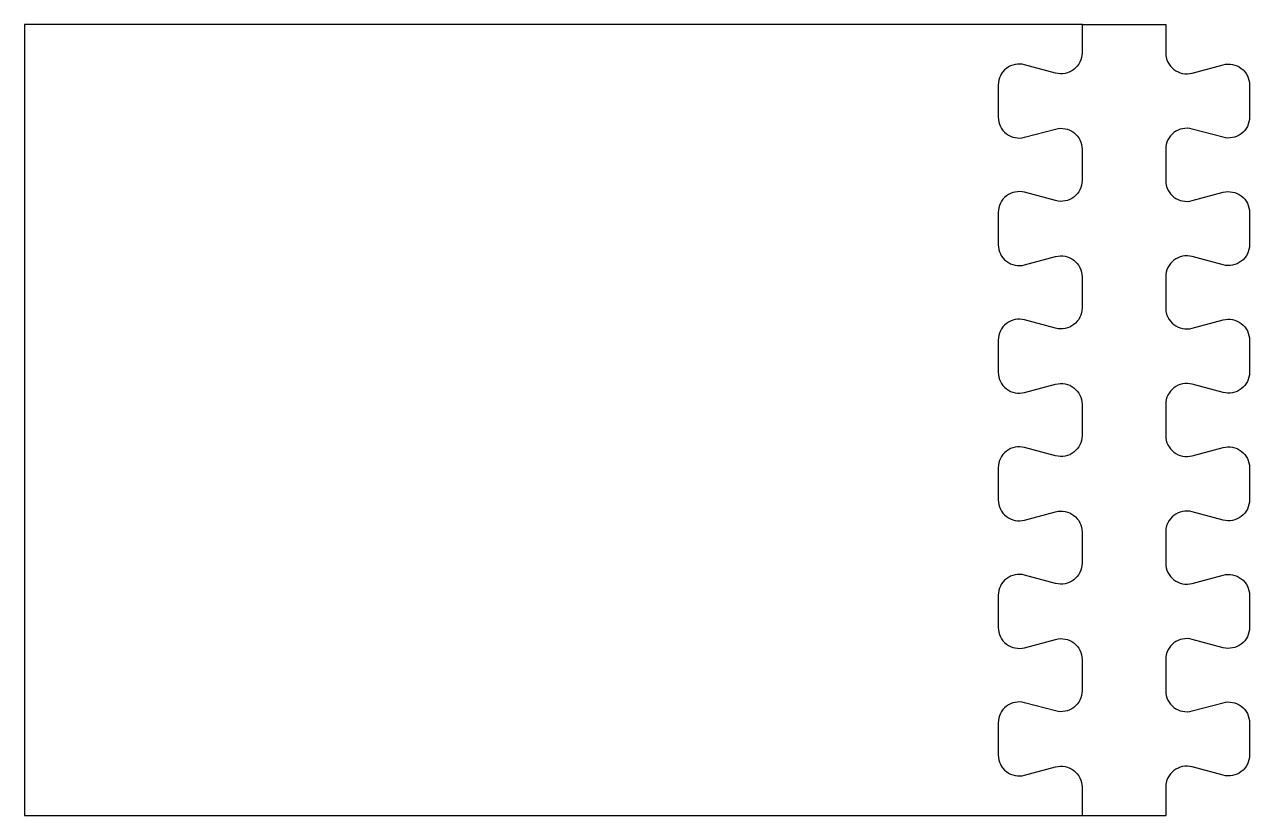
# Model space of a CAD drawing. Extents: x -30 to 210, y -165 to -10.
import ezdxf

# ---------------------------------------------------------------- set-up
doc = ezdxf.new("R2010")
doc.units = 0
doc.layers.add('1', color=7, linetype='CONTINUOUS')

msp = doc.modelspace()

# ---------------------------------------------------------------- linework, layer by layer
at = {"layer": '1', "color": 7, "linetype": 'CONTINUOUS'}
for p, q in [((177.30807, -10), (193.6, -10)), ((177.30807, -165), (193.6, -165))]:
    msp.add_line(p, q, dxfattribs=at)
msp.add_lwpolyline([(177.30807, -10), (-29.89193, -10), (-29.89193, -165), (177.30807, -165)], dxfattribs=at)
for points in [[(177.2, -10), (177.2, -15.55678), (177.2, -15.55678, -0.493145), (172.038841, -19.517076), (172.03884, -19.51708), (165.96116, -17.88857), (165.96116, -17.88857), (165.961159, -17.888574, 0.493145), (160.8, -21.84887), (160.8, -21.84887), (160.8, -21.84887), (160.8, -28.15115), (160.800002, -28.15115, 0.493146), (165.96116, -32.11145), (165.96116, -32.11145), (172.03884, -30.48294), (172.03884, -30.48294, -0.493146), (177.2, -34.44324), (177.2, -34.44324), (177.2, -34.44324), (177.2, -40.55679), (177.2, -40.55679, -0.493145), (172.038841, -44.517086), (172.03884, -44.51708), (165.96116, -42.88857), (165.96116, -42.88857), (165.961159, -42.888584, 0.493145), (160.8, -46.84887), (160.8, -46.84887), (160.8, -46.84887), (160.8, -53.15115), (160.800002, -53.15116, 0.493146), (165.96116, -57.11146), (165.96116, -57.11145), (172.03884, -55.48293), (172.03884, -55.48295, -0.493146), (177.199998, -59.44325), (177.2, -59.44323), (177.2, -59.44323), (177.2, -59.44323), (177.2, -65.55679), (177.2, -65.55679, -0.493145), (172.038841, -69.517086), (172.03884, -69.51709), (165.96116, -67.88857), (165.96116, -67.88857), (165.961159, -67.888584, 0.493145), (160.8, -71.84888), (160.8, -71.84887), (160.8, -71.84887), (160.8, -71.84887), (160.8, -78.15115), (160.800002, -78.15116, 0.493146), (165.96116, -82.11146), (165.96116, -82.11145), (172.03884, -80.48293), (172.03884, -80.48295, -0.493146), (177.199998, -84.44325), (177.2, -84.44323), (177.2, -84.44323), (177.2, -84.44323), (177.2, -90.55678), (177.2, -90.55678, -0.493145), (172.038841, -94.517076), (172.03884, -94.51708), (165.96116, -92.88857), (165.96116, -92.88857), (165.961159, -92.888574, 0.493145), (160.8, -96.84887), (160.8, -96.84887), (160.8, -96.84887), (160.8, -103.15115), (160.800002, -103.15115, 0.493146), (165.96116, -107.11145), (165.96116, -107.11145), (172.03884, -105.48294), (172.03884, -105.48294, -0.493146), (177.199998, -109.44324), (177.2, -109.44323), (177.2, -109.44323), (177.2, -109.44323), (177.2, -115.55679), (177.2, -115.55679, -0.493145), (172.038841, -119.517086), (172.03884, -119.51708), (165.96116, -117.88857), (165.96116, -117.88857), (165.961159, -117.888584, 0.493145), (160.8, -121.84888), (160.8, -121.84887), (160.8, -121.84887), (160.8, -121.84887), (160.8, -128.15115), (160.800002, -128.15116, 0.493146), (165.96116, -132.11146), (165.96116, -132.11145), (172.03884, -130.48294), (172.03884, -130.48295, -0.493146), (177.199998, -134.44325), (177.2, -134.44324), (177.2, -134.44324), (177.2, -134.44324), (177.2, -140.55679), (177.2, -140.55679, -0.493145), (172.038841, -144.517086), (172.03884, -144.51708), (165.96116, -142.88857), (165.96116, -142.88857), (165.961159, -142.888584, 0.493145), (160.8, -146.84888), (160.8, -146.84887), (160.8, -146.84887), (160.8, -146.84887), (160.8, -153.15115), (160.800002, -153.15116, 0.493146), (165.96116, -157.11146), (165.96116, -157.11145), (172.03884, -155.48294), (172.03884, -155.48295, -0.493146), (177.199998, -159.44325), (177.2, -159.44324), (177.2, -159.44324), (177.2, -159.44324), (177.2, -165), (177.2, -165)], [(193.6, -10), (193.6, -15.55678), (193.6, -15.55678, 0.493145), (198.761159, -19.517076), (198.76116, -19.51708), (204.83884, -17.88857), (204.83884, -17.88857), (204.838841, -17.888574, -0.493145), (210, -21.84887), (210, -21.84887), (210, -21.84887), (210, -28.15115), (209.999998, -28.15115, -0.493146), (204.83884, -32.11145), (204.83884, -32.11145), (198.76116, -30.48294), (198.76116, -30.48294, 0.493146), (193.6, -34.44324), (193.6, -34.44324), (193.6, -34.44324), (193.6, -40.55679), (193.6, -40.55679, 0.493145), (198.761159, -44.517086), (198.76116, -44.51708), (204.83884, -42.88857), (204.83884, -42.88857), (204.838841, -42.888584, -0.493145), (210, -46.84887), (210, -46.84887), (210, -46.84887), (210, -53.15115), (209.999998, -53.15116, -0.493146), (204.83884, -57.11146), (204.83884, -57.11145), (198.76116, -55.48293), (198.76116, -55.48295, 0.493146), (193.600002, -59.44325), (193.6, -59.44323), (193.6, -59.44323), (193.6, -59.44323), (193.6, -65.55679), (193.6, -65.55679, 0.493145), (198.761159, -69.517086), (198.76116, -69.51709), (204.83884, -67.88857), (204.83884, -67.88857), (204.838841, -67.888584, -0.493145), (210, -71.84888), (210, -71.84887), (210, -71.84887), (210, -71.84887), (210, -78.15115), (209.999998, -78.15116, -0.493146), (204.83884, -82.11146), (204.83884, -82.11145), (198.76116, -80.48293), (198.76116, -80.48295, 0.493146), (193.600002, -84.44325), (193.6, -84.44323), (193.6, -84.44323), (193.6, -84.44323), (193.6, -90.55678), (193.6, -90.55678, 0.493145), (198.761159, -94.517076), (198.76116, -94.51708), (204.83884, -92.88857), (204.83884, -92.88857), (204.838841, -92.888574, -0.493145), (210, -96.84887), (210, -96.84887), (210, -96.84887), (210, -103.15115), (209.999998, -103.15115, -0.493146), (204.83884, -107.11145), (204.83884, -107.11145), (198.76116, -105.48294), (198.76116, -105.48294, 0.493146), (193.600002, -109.44324), (193.6, -109.44323), (193.6, -109.44323), (193.6, -109.44323), (193.6, -115.55679), (193.6, -115.55679, 0.493145), (198.761159, -119.517086), (198.76116, -119.51708), (204.83884, -117.88857), (204.83884, -117.88857), (204.838841, -117.888584, -0.493145), (210, -121.84888), (210, -121.84887), (210, -121.84887), (210, -121.84887), (210, -128.15115), (209.999998, -128.15116, -0.493146), (204.83884, -132.11146), (204.83884, -132.11145), (198.76116, -130.48294), (198.76116, -130.48295, 0.493146), (193.600002, -134.44325), (193.6, -134.44324), (193.6, -134.44324), (193.6, -134.44324), (193.6, -140.55679), (193.6, -140.55679, 0.493145), (198.761159, -144.517086), (198.76116, -144.51708), (204.83884, -142.88857), (204.83884, -142.88857), (204.838841, -142.888584, -0.493145), (210, -146.84888), (210, -146.84887), (210, -146.84887), (210, -146.84887), (210, -153.15115), (209.999998, -153.15116, -0.493146), (204.83884, -157.11146), (204.83884, -157.11145), (198.76116, -155.48294), (198.76116, -155.48295, 0.493146), (193.600002, -159.44325), (193.6, -159.44324), (193.6, -159.44324), (193.6, -159.44324), (193.6, -165), (193.6, -165)]]:
    msp.add_lwpolyline(points, format="xyb", dxfattribs=at)

doc.saveas('drawing.dxf')
